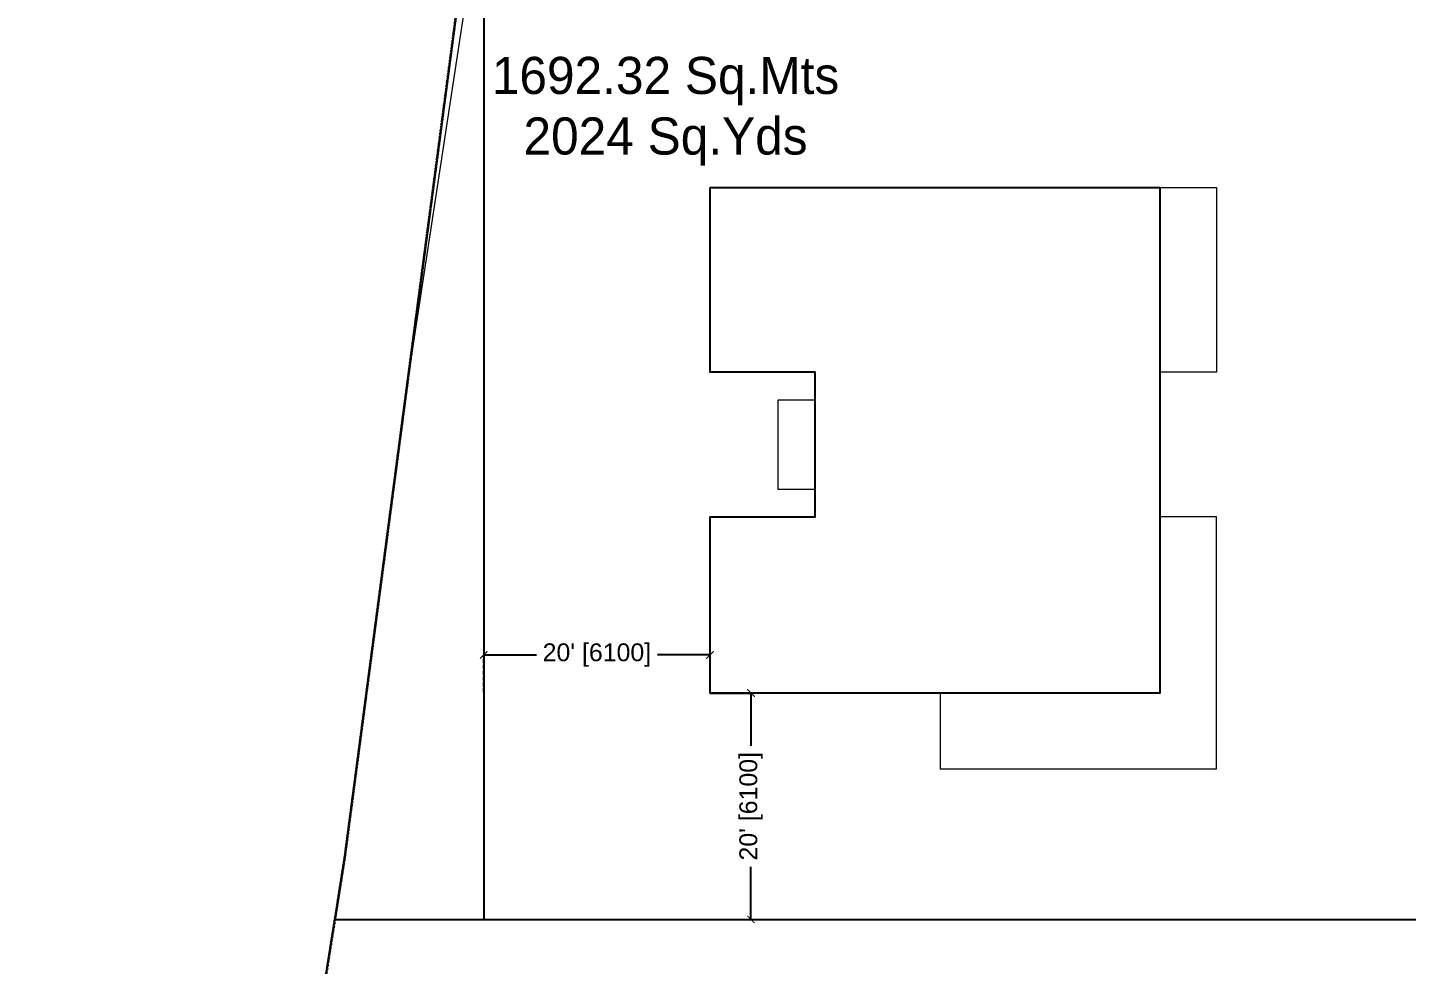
# Model space of a CAD drawing. Header units: millimetres. Extents: x -176651 to 388869, y -469666 to 486614.
# Drawn here: x 140866 to 178035, y 45994 to 71235 of the extents above; entities that cross this region are included whole.
import ezdxf

# ---------------------------------------------------------------- set-up
doc = ezdxf.new("R2010")
doc.units = ezdxf.units.MM
doc.header["$PDMODE"] = 35
doc.header["$PDSIZE"] = 0.1
doc.linetypes.add('HIDDEN', pattern=[9.525, 6.35, -3.175])
doc.linetypes.add('Site boundary$0$DASHDOT', pattern=[25.4, 12.7, -6.35, 0, -6.35])
doc.layers.get('Defpoints').update_dxf_attribs({"color": 252})
doc.layers.add('A- FURNITURE', color=252, linetype='Continuous', lineweight=0)
for name, color, linetype in [('ad-Dimension', 8, 'Continuous'), ('ad-Plinth', 8, 'Continuous'), ('ad-Plot Areas-Sq.Mts', 8, 'Continuous'), ('ad-Plot Areas-Sq.Yds', 8, 'Continuous'), ('ad-Plot Boundary', 8, 'Continuous'), ('ad-Verandah', 8, 'Continuous')]:
    doc.layers.add(name, color=color, linetype=linetype)
doc.layers.add('Site boundary$0$ad-Site Boundary', color=1, linetype='Site boundary$0$DASHDOT', lineweight=35, true_color=0xff0000)
doc.styles.add('MtX_Century_Gothic', font='GOTHIC.TTF')
doc.styles.get("Standard").update_dxf_attribs({"font": 'arial.ttf'})
doc.dimstyles.new('Copy of A-100-DIM-INT (MM-FT)', dxfattribs={"dimscale": 500, "dimtxt": 2.4, "dimasz": 1, "dimexe": 0, "dimexo": 0, "dimgap": 1, "dimtad": 0, "dimdec": 0, "dimlfac": 0.03937, "dimdsep": 46, "dimlunit": 3, "dimtxsty": 'Standard', "dimblk": 'ARCHTICK', "dimcen": 0.025, "dimclrd": 256, "dimclre": 256, "dimclrt": 256, "dimazin": 2, "dimtfac": 1, "dimtdec": 0, "dimtix": 1, "dimtmove": 2, "dimatfit": 3, "dimldrblk": 'ARCHTICK', "dimfxl": 1, "dimtolj": 1, "dimtzin": 0, "dimarcsym": 0})

# ---------------------------------------------------------------- blocks, each defined once
blk = doc.blocks.new('Site boundary')
at = {"layer": 'Site boundary$0$ad-Site Boundary', "ltscale": 1.5}
blk.add_lwpolyline([(-5983, 99419), (20081, 95597), (40505, 92787), (60922, 89781), (85284, 86292), (101404, 84186), (113351, 82444), (129249, 80319), (143419, 78323), (149320, 77286), (152952, 75663), (149412, 48881), (148166, 41049), (146842, 28125), (159656, 28125), (171661, 25445), (189620, 21708), (205453, 18161), (228276, 13342)], dxfattribs=at)
blk = doc.blocks.new('A$Cbbea0351')
at = {"layer": 'ad-Plot Areas-Sq.Mts', "linetype": 'Continuous', "insert": (-209514, -396819), "char_height": 1000, "width": 9668.74, "attachment_point": 5, "style": 'MtX_Century_Gothic', "bg_fill": 2}
blk.add_mtext('1692.32 Sq.Mts', dxfattribs=at)
at = {"layer": 'ad-Plot Areas-Sq.Yds', "linetype": 'Continuous', "insert": (-209514, -398451), "char_height": 1000, "width": 7884.16, "attachment_point": 5, "style": 'MtX_Century_Gothic', "bg_fill": 2}
blk.add_mtext('2024 Sq.Yds', dxfattribs=at)
blk = doc.blocks.new('zw$A88E')
at = {"layer": 'ad-Plot Boundary', "ltscale": 5}
for points in [[(-218432, -419409), (-160084, -419409), (-160084, -389359), (-214414, -389359), (-214624, -390951), (-215394, -396770), (-216370, -404153), (-218165, -417733)], [(-218432, -419409), (-160084, -419409), (-160084, -448884), (-177957, -444906), (-195916, -441169), (-207921, -438489), (-220734, -438489), (-219411, -425564)]]:
    blk.add_lwpolyline(points, close=True, dxfattribs=at)
blk = doc.blocks.new('_ArchTick')
at = {"color": 0, "linetype": 'ByBlock', "const_width": 0.15}
blk.add_lwpolyline([(-0.5, -0.5), (0.5, 0.5)], dxfattribs=at)
blk = doc.blocks.new('*D16')
at = {"layer": 'ad-Dimension', "lineweight": -2, "transparency": 16777216}
for p, q in [((0, 0), (1103, 0)), ((1103, 0), (1103, -1419)), ((1103, -6100), (1103, -4681)), ((0, -6100), (1103, -6100))]:
    blk.add_line(p, q, dxfattribs=at)
at = {"layer": 'Defpoints', "color": 0, "ltscale": 5, "transparency": 16777216}
for p in [(0, 0), (0, -6100), (1103, -6100)]:
    blk.add_point(p, dxfattribs=at)
at = {"layer": 'ad-Dimension', "lineweight": -2, "ltscale": 5, "transparency": 16777216, "xscale": 200, "yscale": 200, "zscale": 200}
for p, rotation in [((1103, 0), 90), ((1103, -6100), 270)]:
    blk.add_blockref('_ArchTick', p, dxfattribs=dict(at, rotation=rotation))
at = {"layer": 'ad-Dimension', "ltscale": 5, "transparency": 16777216, "insert": (1103, -3050), "char_height": 480, "attachment_point": 5, "rotation": 90}
blk.add_mtext("\\A1;20' [6100]", dxfattribs=at)
blk = doc.blocks.new('*D17')
at = {"layer": 'ad-Dimension', "linetype": 'HIDDEN', "lineweight": -2, "transparency": 16777216}
blk.add_line((-6100, -6), (-6100, 1026), dxfattribs=at)
at = {"layer": 'ad-Dimension', "lineweight": -2, "transparency": 16777216}
for p, q in [((-6100, 1026), (-4681, 1026)), ((0, 1026), (-1419, 1026)), ((0, 0), (0, 1026))]:
    blk.add_line(p, q, dxfattribs=at)
at = {"layer": 'Defpoints', "color": 0, "ltscale": 5, "transparency": 16777216}
for p in [(-6100, 1026), (-6100, -6), (0, 0)]:
    blk.add_point(p, dxfattribs=at)
at = {"layer": 'ad-Dimension', "lineweight": -2, "ltscale": 5, "transparency": 16777216, "xscale": 200, "yscale": 200, "zscale": 200, "rotation": 180}
blk.add_blockref('_ArchTick', (-6100, 1026), dxfattribs=at)
at = {"layer": 'ad-Dimension', "lineweight": -2, "ltscale": 5, "transparency": 16777216, "xscale": 200, "yscale": 200, "zscale": 200}
blk.add_blockref('_ArchTick', (0, 1026), dxfattribs=at)
at = {"layer": 'ad-Dimension', "ltscale": 5, "transparency": 16777216, "insert": (-3050, 1026), "char_height": 480, "attachment_point": 5}
blk.add_mtext("\\A1;20' [6100]", dxfattribs=at)
blk = doc.blocks.new('zw$1D4B')
at = {"ltscale": 5}
blk.add_lwpolyline([(-26781, -270747), (-26781, -300797)], dxfattribs=at)
blk = doc.blocks.new('zw$1761')
at = {"elevation": -733.2}
blk.add_lwpolyline([(-864.1, -2328.6), (-775.2, -1746.9)], dxfattribs=at)
blk = doc.blocks.new('A$C92fa9908')
at = {"layer": 'ad-Plinth', "ltscale": 5}
blk.add_lwpolyline([(0, 13620), (12120, 13620), (12120, 0), (0, 0), (0, 4745), (2830, 4745), (2830, 8645), (0, 8645)], close=True, dxfattribs=at)
at = {"layer": 'ad-Verandah', "lineweight": 9}
for points in [[(12120, 13620), (13650, 13620), (13650, 8645), (12120, 8645)], [(2830, 7895), (1830, 7895), (1830, 5495), (2830, 5495)], [(13650, 4745), (12120, 4745), (12120, 0), (6200, 0), (6200, -2045), (13650, -2045)]]:
    blk.add_lwpolyline(points, close=True, dxfattribs=at)
at = {"layer": 'ad-Dimension'}
dim = blk.add_linear_dim(base=(-6100, 1025.8), p1=(0, 0), p2=(-6100, -6), dimstyle='Copy of A-100-DIM-INT (MM-FT)', override={"dimscale": 200}, dxfattribs=at)
dim.commit()
dim.dimension.update_dxf_attribs({"geometry": '*D17', "text_midpoint": (-3050, 1025.8)})
dim = blk.add_linear_dim(base=(1102.9, -6100), p1=(0, 0), p2=(0, -6100), angle=90, dimstyle='Copy of A-100-DIM-INT (MM-FT)', override={"dimscale": 200}, dxfattribs=at)
dim.commit()
dim.dimension.update_dxf_attribs({"geometry": '*D16', "text_midpoint": (1102.9, -3050)})
blk = doc.blocks.new('zw$C194')
at = {"layer": 'ad-Plinth', "ltscale": 5}
blk.add_blockref('A$C92fa9908', (-32576, -375454), dxfattribs=at)

msp = doc.modelspace()

# ---------------------------------------------------------------- block references
at = {"ltscale": 5}
msp.add_blockref('A$Cbbea0351', (367577, 466614), dxfattribs=at)

# ---------------------------------------------------------------- next in the draw order: block references
msp.add_blockref('Site boundary', (0, 0))
for name, p in [('zw$C194', (191839, 428759)), ('zw$1D4B', (179944, 348002))]:
    msp.add_blockref(name, p, dxfattribs=at)
at = {"layer": 'A- FURNITURE', "color": 6, "xscale": 25.39807961885639, "yscale": 25.39807961885639, "zscale": 25.39807961885639}
msp.add_blockref('zw$1761', (173127, 121263), dxfattribs=at)
at = {"layer": 'ad-Plot Boundary', "ltscale": 5}
msp.add_blockref('zw$A88E', (367577, 466614), dxfattribs=at)

doc.saveas('drawing.dxf')
